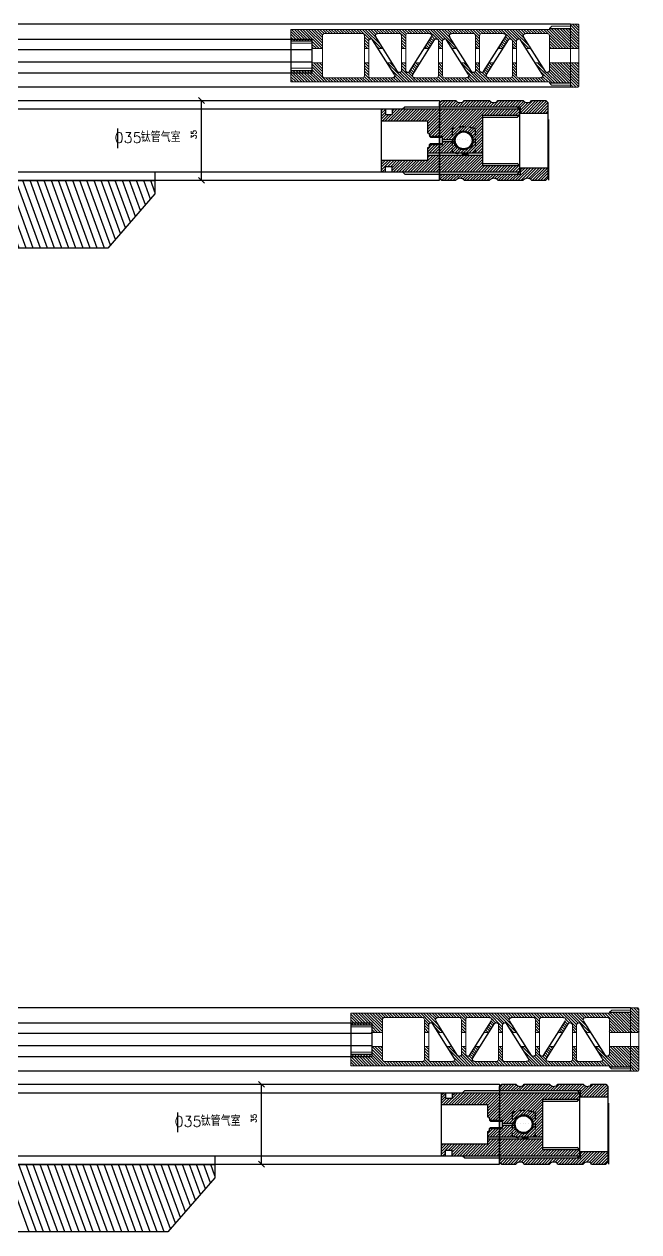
# Model space of a CAD drawing. Header units: millimetres. Extents: x -58888 to 139371, y -43158 to 38068.
# Drawn here: x 110143 to 139371, y -26814 to 30663 of the extents above; entities that cross this region are included whole.
import ezdxf

# ---------------------------------------------------------------- set-up
doc = ezdxf.new("R2010")
doc.units = ezdxf.units.MM
doc.linetypes.add('HIDDEN', pattern=[9.525, 6.35, -3.175])
doc.layers.add('图层2', color=108, linetype='Continuous')
doc.layers.add('标注线', color=3, linetype='Continuous', lineweight=13)
doc.styles.get("Standard").update_dxf_attribs({"font": 'txt', "bigfont": 'gbcbig.shx'})

# ---------------------------------------------------------------- blocks, each defined once
blk = doc.blocks.new('ghjhjkk')
at = {"layer": '图层2', "linetype": 'ByBlock'}
h = blk.add_hatch(dxfattribs=at)
h.set_pattern_fill('ANSI31', color=4, scale=0.3)
h.set_pattern_definition([(45, (7450.5657, -2124.3686), (-0.6735192, 0.6735192), [])])
h.paths.add_polyline_path([(9061.66, -2377.02), (9051.66, -2377.02), (9051.66, -2386.62), (9061.66, -2386.62), (9061.66, -2386.12), (9184.59, -2386.12), (9184.59, -2380.62), (9174.59, -2380.62), (9174.59, -2377.02), (9169.59, -2377.02), (9169.59, -2383.12, -0.414214), (9168.59, -2384.12), (9150.59, -2384.12, -0.414214), (9149.59, -2383.12), (9149.59, -2377.02), (9147.59, -2377.02), (9147.59, -2383.12, -0.414214), (9146.59, -2384.12), (9136.18, -2384.12, -0.590203), (9135.33, -2382.59), (9138.84, -2377.02), (9136.47, -2377.02), (9133.85, -2381.19, -0.752207), (9132, -2380.66), (9132, -2377.02), (9130, -2377.02), (9130, -2380.66, -0.752207), (9128.16, -2381.19), (9125.53, -2377.02), (9123.17, -2377.02), (9126.68, -2382.59, -0.590203), (9125.83, -2384.12), (9115.42, -2384.12, -0.414214), (9114.42, -2383.12), (9114.42, -2377.02), (9112.42, -2377.02), (9112.42, -2383.12, -0.414214), (9111.42, -2384.12), (9101.01, -2384.12, -0.590203), (9100.16, -2382.59), (9103.67, -2377.02), (9101.3, -2377.02), (9098.68, -2381.19, -0.752207), (9096.83, -2380.66), (9096.83, -2377.02), (9094.83, -2377.02), (9094.83, -2380.66, -0.752207), (9092.99, -2381.19), (9090.36, -2377.02), (9088, -2377.02), (9091.5, -2382.59, -0.590203), (9090.66, -2384.12), (9080.25, -2384.12, -0.414214), (9079.25, -2383.12), (9079.25, -2377.02), (9077.25, -2377.02), (9077.25, -2383.12, -0.414214), (9076.25, -2384.12), (9065.83, -2384.12, -0.590203), (9064.99, -2382.59), (9068.49, -2377.02), (9066.13, -2377.02), (9063.51, -2381.19, -0.752207), (9061.66, -2380.66)])
h.paths.add_polyline_path([(9061.66, -2364.12, -0.414214), (9062.66, -2363.12), (9073.07, -2363.12, -0.590203), (9073.92, -2364.66), (9070.41, -2370.22), (9072.77, -2370.22), (9075.4, -2366.06, -0.752207), (9077.25, -2366.59), (9077.25, -2370.22), (9079.25, -2370.22), (9079.25, -2366.59, -0.752207), (9081.09, -2366.06), (9083.72, -2370.22), (9086.08, -2370.22), (9082.57, -2364.66, -0.590203), (9083.42, -2363.12), (9093.83, -2363.12, -0.414214), (9094.83, -2364.12), (9094.83, -2370.22), (9096.83, -2370.22), (9096.83, -2364.12, -0.414214), (9097.83, -2363.12), (9108.24, -2363.12, -0.590203), (9109.09, -2364.66), (9105.58, -2370.22), (9107.95, -2370.22), (9110.57, -2366.06, -0.752207), (9112.42, -2366.59), (9112.42, -2370.22), (9114.42, -2370.22), (9114.42, -2366.59, -0.752207), (9116.26, -2366.06), (9118.89, -2370.22), (9121.25, -2370.22), (9117.75, -2364.66, -0.590203), (9118.59, -2363.12), (9129, -2363.12, -0.414214), (9130, -2364.12), (9130, -2370.22), (9132, -2370.22), (9132, -2364.12, -0.414214), (9133, -2363.12), (9143.42, -2363.12, -0.590203), (9144.26, -2364.66), (9140.76, -2370.22), (9143.12, -2370.22), (9145.74, -2366.06, -0.752207), (9147.59, -2366.59), (9147.59, -2370.22), (9149.59, -2370.22), (9149.59, -2364.12, -0.414214), (9150.59, -2363.12), (9168.59, -2363.12, -0.414214), (9169.59, -2364.12), (9169.59, -2370.22), (9174.59, -2370.22), (9174.59, -2366.62), (9184.59, -2366.62), (9184.59, -2361.12), (9061.66, -2361.12), (9061.66, -2360.62), (9051.66, -2360.62), (9051.66, -2370.22), (9061.66, -2370.22)])
h.paths.add_polyline_path([(9047.66, -2388.12), (9048.16, -2388.62), (9051.66, -2388.62), (9051.66, -2377.02), (9047.66, -2377.02)])
h.paths.add_polyline_path([(9047.66, -2369.72), (9048.16, -2370.22), (9051.66, -2370.22), (9051.66, -2358.62), (9047.66, -2358.62)])
at = {"layer": '图层2', "color": 2, "linetype": 'ByBlock'}
for p, q in [((9061.66, -2360.62), (9051.66, -2360.62)), ((9047.66, -2369.72), (9048.16, -2370.22)), ((9061.66, -2386.62), (9051.66, -2386.62))]:
    blk.add_line(p, q, dxfattribs=at)
at = {"layer": '图层2', "color": 3, "linetype": 'ByBlock'}
for p, q in [((9063.51, -2381.19), (9073.92, -2364.66)), ((9064.99, -2382.59), (9075.4, -2366.06)), ((9091.5, -2382.59), (9081.09, -2366.06)), ((9092.99, -2381.19), (9082.57, -2364.66)), ((9098.68, -2381.19), (9109.09, -2364.66)), ((9100.16, -2382.59), (9110.57, -2366.06)), ((9126.68, -2382.59), (9116.26, -2366.06)), ((9128.16, -2381.19), (9117.75, -2364.66)), ((9133.85, -2381.19), (9144.26, -2364.66)), ((9135.33, -2382.59), (9145.74, -2366.06)), ((9184.59, -2366.62), (9174.59, -2366.62)), ((9184.59, -2380.62), (9174.59, -2380.62))]:
    blk.add_line(p, q, dxfattribs=at)
for centre, start, end in [((9073.07, -2364.12), 327.803, 90), ((9076.25, -2366.59), 0, 147.803), ((9080.25, -2366.59), 32.197, 180), ((9083.42, -2364.12), 90, 212.197), ((9108.24, -2364.12), 327.803, 90), ((9111.42, -2366.59), 0, 147.803), ((9115.42, -2366.59), 32.197, 180), ((9118.59, -2364.12), 90, 212.197), ((9143.42, -2364.12), 327.803, 90), ((9146.59, -2366.59), 0, 147.803), ((9062.66, -2380.66), 180, 327.803), ((9065.83, -2383.12), 147.803, 270), ((9090.66, -2383.12), 270, 32.197), ((9093.83, -2380.66), 212.197, 0), ((9097.83, -2380.66), 180, 327.803), ((9101.01, -2383.12), 147.803, 270), ((9125.83, -2383.12), 270, 32.197), ((9129, -2380.66), 212.197, 0), ((9133, -2380.66), 180, 327.803), ((9136.18, -2383.12), 147.803, 270)]:
    blk.add_arc(centre, 1, start, end, dxfattribs=at)
at = {"layer": '标注线', "color": 3}
for p, q in [((9047.66, -2359.12), (9048.16, -2358.62)), ((9047.66, -2359.12), (9047.66, -2388.12)), ((9048.16, -2358.62), (9051.66, -2358.62)), ((9051.66, -2358.62), (9051.66, -2388.62)), ((9051.66, -2359.62), (9060.54, -2359.62)), ((9061.66, -2360.62), (9060.54, -2359.62)), ((9061.66, -2360.62), (9061.66, -2361.12)), ((9061.66, -2361.12), (9184.59, -2361.12)), ((9184.59, -2361.12), (9184.59, -2367.62)), ((9061.66, -2364.12), (9061.66, -2380.66)), ((9062.66, -2363.12), (9073.07, -2363.12)), ((9077.25, -2366.59), (9077.25, -2383.12)), ((9079.25, -2366.59), (9079.25, -2383.12)), ((9083.42, -2363.12), (9093.83, -2363.12)), ((9094.83, -2364.12), (9094.83, -2380.66)), ((9096.83, -2364.12), (9096.83, -2380.66)), ((9097.83, -2363.12), (9108.24, -2363.12)), ((9112.42, -2366.59), (9112.42, -2383.12)), ((9114.42, -2366.59), (9114.42, -2383.12)), ((9118.59, -2363.12), (9129, -2363.12)), ((9130, -2364.12), (9130, -2380.66)), ((9132, -2364.12), (9132, -2380.66)), ((9133, -2363.12), (9143.42, -2363.12)), ((9147.59, -2366.59), (9147.59, -2383.12)), ((9149.59, -2364.12), (9149.59, -2383.12)), ((9150.59, -2363.12), (9168.59, -2363.12)), ((9169.59, -2364.12), (9169.59, -2383.12)), ((9174.59, -2366.62), (9174.59, -2380.62)), ((9048.16, -2370.22), (9061.66, -2370.22)), ((9070.41, -2370.22), (9072.77, -2370.22)), ((9077.25, -2370.22), (9079.25, -2370.22)), ((9086.08, -2370.22), (9083.72, -2370.22)), ((9094.83, -2370.22), (9096.83, -2370.22)), ((9105.58, -2370.22), (9107.95, -2370.22)), ((9114.42, -2370.22), (9112.42, -2370.22)), ((9121.25, -2370.22), (9118.89, -2370.22)), ((9132, -2370.22), (9130, -2370.22)), ((9140.76, -2370.22), (9143.12, -2370.22)), ((9149.59, -2370.22), (9147.59, -2370.22)), ((9169.59, -2370.22), (9174.59, -2370.22)), ((9047.66, -2377.52), (9048.16, -2377.02)), ((9048.16, -2377.02), (9061.66, -2377.02)), ((9066.13, -2377.02), (9068.49, -2377.02)), ((9077.25, -2377.02), (9079.25, -2377.02)), ((9090.36, -2377.02), (9088, -2377.02)), ((9094.83, -2377.02), (9096.83, -2377.02)), ((9101.3, -2377.02), (9103.67, -2377.02)), ((9114.42, -2377.02), (9112.42, -2377.02)), ((9125.53, -2377.02), (9123.17, -2377.02)), ((9132, -2377.02), (9130, -2377.02)), ((9136.47, -2377.02), (9138.84, -2377.02)), ((9149.59, -2377.02), (9147.59, -2377.02)), ((9169.59, -2377.02), (9174.59, -2377.02)), ((9051.66, -2384.62), (9051.66, -2386.62)), ((9065.83, -2384.12), (9076.25, -2384.12)), ((9080.25, -2384.12), (9090.66, -2384.12)), ((9101.01, -2384.12), (9111.42, -2384.12)), ((9115.42, -2384.12), (9125.83, -2384.12)), ((9136.18, -2384.12), (9146.59, -2384.12)), ((9150.59, -2384.12), (9168.59, -2384.12)), ((9184.59, -2379.62), (9184.59, -2386.12)), ((9048.16, -2388.62), (9047.66, -2388.12)), ((9048.16, -2388.62), (9051.66, -2388.62)), ((9051.66, -2387.62), (9060.65, -2387.62)), ((9061.66, -2386.62), (9060.65, -2387.62)), ((9061.66, -2386.12), (9184.59, -2386.12)), ((9061.66, -2386.12), (9061.66, -2386.62))]:
    blk.add_line(p, q, dxfattribs=at)
at = {"layer": '标注线', "color": 4}
for p, q in [((9174.59, -2367.62), (9184.59, -2367.62)), ((9184.59, -2367.62), (9184.59, -2379.62)), ((9174.59, -2379.62), (9184.59, -2379.62))]:
    blk.add_line(p, q, dxfattribs=at)
at = {"layer": '标注线', "color": 3}
for centre, start, end in [((9062.66, -2364.12), 90, 180), ((9093.83, -2364.12), 0, 90), ((9097.83, -2364.12), 90, 180), ((9129, -2364.12), 0, 90), ((9133, -2364.12), 90, 180), ((9150.59, -2364.12), 90, 180), ((9168.59, -2364.12), 0, 90), ((9076.25, -2383.12), 270, 0), ((9080.25, -2383.12), 180, 270), ((9111.42, -2383.12), 270, 0), ((9115.42, -2383.12), 180, 270), ((9146.59, -2383.12), 270, 0), ((9150.59, -2383.12), 180, 270), ((9168.59, -2383.12), 270, 0)]:
    blk.add_arc(centre, 1, start, end, dxfattribs=at)
blk = doc.blocks.new('gfdgtrh')
at = {"layer": '图层2', "linetype": 'ByBlock'}
h = blk.add_hatch(dxfattribs=at)
h.set_pattern_fill('ANSI31', color=4, scale=0.3)
h.set_pattern_definition([(45, (8893.701, 869.9032), (-0.6735192, 0.6735192), [])])
h.paths.add_polyline_path([(10418.63, -1996.45), (10425.38, -1996.45), (10426.38, -1995.45), (10426.38, -1990.45), (10413.39, -1990.45), (10413.39, -1993.45), (10374.88, -1993.45), (10374.88, -1995.45), (10375.88, -1996.45), (10382.63, -1996.45, -0.5), (10386.63, -1996.45), (10398.63, -1996.45, -0.5), (10402.63, -1996.45), (10414.63, -1996.45, -0.5)])
h.paths.add_polyline_path([(10414.63, -1958.45), (10402.63, -1958.45, -0.5), (10398.63, -1958.45), (10386.63, -1958.45, -0.5), (10382.63, -1958.45), (10375.88, -1958.45), (10374.88, -1959.45), (10374.88, -1961.45), (10413.39, -1961.45), (10413.39, -1964.45), (10426.38, -1964.45), (10426.38, -1959.45), (10425.38, -1958.45), (10418.63, -1958.45, -0.5)])
at = {"layer": '图层2', "color": 6, "linetype": 'ByBlock'}
for p, q in [((10374.88, -1959.45), (10375.88, -1958.45)), ((10374.88, -1961.6), (10374.88, -1959.45)), ((10375.88, -1958.45), (10382.63, -1958.45)), ((10386.63, -1958.45), (10398.63, -1958.45)), ((10402.63, -1958.45), (10414.63, -1958.45)), ((10418.63, -1958.45), (10425.38, -1958.45)), ((10425.38, -1958.45), (10426.38, -1959.45)), ((10426.38, -1959.45), (10426.38, -1964.45)), ((10374.88, -1961.45), (10413.39, -1961.45)), ((10374.88, -1961.6), (10374.88, -1993.3)), ((10413.39, -1964.45), (10413.39, -1961.45)), ((10413.39, -1964.45), (10426.38, -1964.45)), ((10426.38, -1964.45), (10426.38, -1990.45)), ((10374.88, -1993.3), (10374.88, -1995.45)), ((10374.88, -1993.45), (10413.39, -1993.45)), ((10413.39, -1990.45), (10426.38, -1990.45)), ((10413.39, -1993.45), (10413.39, -1990.45)), ((10426.38, -1990.45), (10426.38, -1995.45)), ((10374.88, -1995.45), (10375.88, -1996.45)), ((10375.88, -1996.45), (10382.63, -1996.45)), ((10386.63, -1996.45), (10398.63, -1996.45)), ((10402.63, -1996.45), (10414.63, -1996.45)), ((10418.63, -1996.45), (10425.38, -1996.45)), ((10425.38, -1996.45), (10426.38, -1995.45))]:
    blk.add_line(p, q, dxfattribs=at)
at = {"layer": '图层2', "color": 4, "linetype": 'ByBlock'}
for p, q in [((10374.88, -1962.45), (10413.39, -1962.45)), ((10374.88, -1992.45), (10413.39, -1992.45))]:
    blk.add_line(p, q, dxfattribs=at)
at = {"layer": '图层2', "color": 6, "linetype": 'ByBlock'}
for centre, start, end in [((10384.63, -1956.95), 216.8699, 323.1301), ((10400.63, -1956.95), 216.8699, 323.1301), ((10416.63, -1956.95), 216.8699, 323.1301), ((10384.63, -1997.95), 36.8699, 143.1301), ((10400.63, -1997.95), 36.8699, 143.1301), ((10416.63, -1997.95), 36.8699, 143.1301)]:
    blk.add_arc(centre, 2.5, start, end, dxfattribs=at)
blk = doc.blocks.new('hfghjjj')
at = {"layer": '图层2', "linetype": 'ByBlock'}
h = blk.add_hatch(dxfattribs=at)
h.set_pattern_fill('ANSI31', color=4, scale=0.3)
h.set_pattern_definition([(45, (6018.2356, -177.67815), (-0.6735192, 0.6735192), [])])
h.paths.add_polyline_path([(10186.83, -2071.74), (10187.33, -2072.24), (10188.83, -2072.24), (10188.83, -2069.74), (10192.03, -2069.74), (10192.03, -2072.24), (10252.53, -2072.24), (10252.53, -2069.39), (10235.03, -2069.39), (10235.03, -2064.39), (10208.83, -2064.39), (10208.83, -2066.74), (10187.33, -2066.74), (10186.83, -2067.24)])
edge = h.paths.add_edge_path()
edge.add_arc((10208.83, -2059.89), 1, 270, 360)
edge.add_line((10209.83, -2059.89), (10209.83, -2059.39))
edge.add_line((10209.83, -2059.39), (10215.83, -2059.39))
edge.add_line((10215.83, -2059.39), (10215.83, -2057.89))
edge.add_line((10215.83, -2057.89), (10221.55, -2057.89))
edge.add_arc((10226.03, -2057.39), 4.5, 186.37937, 360)
edge.add_line((10230.53, -2057.39), (10235.03, -2057.39))
edge.add_line((10235.03, -2057.39), (10235.03, -2063.39))
edge.add_line((10235.03, -2063.39), (10208.83, -2063.39))
edge.add_line((10208.83, -2063.39), (10208.83, -2060.89))
edge = h.paths.add_edge_path()
edge.add_line((10209.83, -2054.89), (10209.83, -2055.39))
edge.add_line((10209.83, -2055.39), (10215.83, -2055.39))
edge.add_line((10215.83, -2055.39), (10215.83, -2056.89))
edge.add_line((10215.83, -2056.89), (10221.55, -2056.89))
edge.add_arc((10226.03, -2057.39), 4.5, 0, 173.62063, ccw=False)
edge.add_line((10230.53, -2057.39), (10235.03, -2057.39))
edge.add_line((10235.03, -2057.39), (10235.03, -2045.39))
edge.add_line((10235.03, -2045.39), (10252.53, -2045.39))
edge.add_line((10252.53, -2045.39), (10252.53, -2042.54))
edge.add_line((10252.53, -2042.54), (10192.03, -2042.54))
edge.add_line((10192.03, -2042.54), (10192.03, -2045.04))
edge.add_line((10192.03, -2045.04), (10188.83, -2045.04))
edge.add_line((10188.83, -2045.04), (10188.83, -2042.54))
edge.add_line((10188.83, -2042.54), (10186.83, -2042.54))
edge.add_line((10186.83, -2042.54), (10186.83, -2047.54))
edge.add_line((10186.83, -2047.54), (10187.33, -2048.04))
edge.add_line((10187.33, -2048.04), (10208.83, -2048.04))
edge.add_line((10208.83, -2048.04), (10208.83, -2053.89))
edge.add_arc((10208.83, -2054.89), 1, 0, 90, ccw=False)
at = {"layer": '图层2', "color": 6, "linetype": 'ByBlock'}
for p, q in [((10186.83, -2042.89), (10187.33, -2042.39)), ((10186.83, -2042.89), (10186.83, -2047.54)), ((10187.33, -2042.39), (10188.83, -2042.39)), ((10188.83, -2042.39), (10188.83, -2045.04)), ((10188.83, -2044.99), (10192.03, -2044.99)), ((10192.03, -2042.39), (10192.03, -2045.04)), ((10192.03, -2042.39), (10252.53, -2042.39)), ((10197.03, -2042.39), (10197.03, -2042.39)), ((10235.03, -2045.39), (10235.03, -2069.39)), ((10235.03, -2045.39), (10252.53, -2045.39)), ((10251.53, -2046.39), (10252.53, -2045.39)), ((10252.53, -2042.39), (10252.53, -2045.39)), ((10252.53, -2045.39), (10252.53, -2069.39)), ((10187.33, -2048.04), (10186.83, -2047.54)), ((10186.83, -2047.54), (10186.83, -2067.24)), ((10187.33, -2048.04), (10208.83, -2048.04)), ((10208.83, -2048.04), (10208.83, -2053.89)), ((10209.83, -2054.89), (10209.83, -2055.39)), ((10209.83, -2055.39), (10215.83, -2055.39)), ((10215.83, -2055.39), (10215.83, -2056.89)), ((10215.83, -2056.89), (10222.06, -2056.89)), ((10215.83, -2056.89), (10215.83, -2057.89)), ((10208.83, -2060.89), (10208.83, -2066.74)), ((10208.83, -2063.39), (10235.03, -2063.39)), ((10209.83, -2059.39), (10215.83, -2059.39)), ((10209.83, -2059.89), (10209.83, -2059.39)), ((10215.83, -2057.89), (10222.06, -2057.89)), ((10215.83, -2057.89), (10215.83, -2059.39)), ((10187.33, -2066.74), (10186.83, -2067.24)), ((10186.83, -2067.24), (10186.83, -2071.89)), ((10187.33, -2066.74), (10208.83, -2066.74)), ((10208.83, -2064.39), (10235.03, -2064.39)), ((10252.53, -2069.39), (10251.53, -2068.39)), ((10187.33, -2072.39), (10186.83, -2071.89)), ((10187.33, -2072.39), (10188.83, -2072.39)), ((10188.83, -2069.79), (10192.03, -2069.79)), ((10188.83, -2072.39), (10188.83, -2069.79)), ((10192.03, -2072.39), (10192.03, -2069.79)), ((10192.03, -2072.39), (10252.53, -2072.39)), ((10197.03, -2072.39), (10197.03, -2072.39)), ((10235.03, -2069.39), (10252.53, -2069.39)), ((10252.53, -2069.39), (10252.53, -2072.24))]:
    blk.add_line(p, q, dxfattribs=at)
at = {"layer": '图层2', "color": 4, "linetype": 'ByBlock'}
for p, q in [((10197.03, -2042.39), (10198.03, -2041.39)), ((10198.03, -2041.39), (10251.53, -2041.39)), ((10251.53, -2041.39), (10252.53, -2042.39)), ((10235.03, -2046.39), (10251.53, -2046.39)), ((10210.33, -2055.89), (10209.83, -2055.39)), ((10210.33, -2055.89), (10215.83, -2055.89)), ((10210.33, -2058.89), (10209.83, -2059.39)), ((10210.33, -2058.89), (10215.83, -2058.89)), ((10235.03, -2068.39), (10251.53, -2068.39)), ((10197.03, -2072.39), (10198.03, -2073.39)), ((10198.03, -2073.39), (10251.53, -2073.39)), ((10251.53, -2073.39), (10252.53, -2072.39))]:
    blk.add_line(p, q, dxfattribs=at)
at = {"layer": '图层2', "color": 3, "linetype": 'HIDDEN', "ltscale": 0.5}
for p, q in [((10220.53, -2051.89), (10220.53, -2062.89)), ((10231.53, -2051.89), (10231.53, -2062.89))]:
    blk.add_line(p, q, dxfattribs=at)
at = {"layer": '图层2', "color": 6, "linetype": 'ByBlock'}
for radius in [4.5, 4]:
    blk.add_circle((10226.03, -2057.39), radius, dxfattribs=at)
at = {"layer": '图层2', "color": 3, "linetype": 'HIDDEN', "ltscale": 0.5}
for centre, radius, start, end in [((10226.03, -2066.52), 15.62, 69.39031, 110.60969), ((10226.03, -2048.27), 15.63, 249.39031, 290.60969)]:
    blk.add_arc(centre, radius, start, end, dxfattribs=at)
at = {"layer": '图层2', "color": 6, "linetype": 'ByBlock'}
for centre, start, end in [((10208.83, -2054.89), 0, 90), ((10208.83, -2059.89), 270, 0)]:
    blk.add_arc(centre, 1, start, end, dxfattribs=at)

msp = doc.modelspace()

# ---------------------------------------------------------------- hatches: boundary and pattern name
at = {"layer": '图层2', "linetype": 'ByBlock'}
h = msp.add_hatch(dxfattribs=at)
h.set_pattern_fill('ANSI31', color=4, scale=100, angle=65)
h.set_pattern_definition([(110, (-788066.6, 274993.84), (-298.35241, -108.5914), [])])
h.paths.add_polyline_path([(65836.96, 20165.586, -0.242813426), (66394.82, 20483.373), (69706.895, 20620.57, -0.609252007), (70322.698, 19539.556), (68887.181, 17332.071, -0.322778908), (68123.999, 17036.263), (65033.983, 17840.674, -0.376479453), (64760.611, 18510.416)], flags=16)
h.paths.add_polyline_path([(70467.917, 17378.257), (72458.881, 20439.888, -0.242813426), (73016.741, 20757.675), (77238.842, 20932.568, -0.609252007), (77854.644, 19851.555), (75155.142, 15700.359, -0.322778908), (74391.96, 15404.551), (70878.398, 16319.222, -0.511968469)], flags=16)
h.paths.add_polyline_path([(76735.877, 15746.546), (79990.827, 20751.887, -0.242813426), (80548.687, 21069.673), (86761.762, 21327.039, -0.296342526), (87963.55, 20449.066, -0.201213631), (87933.875, 19001.917), (87126.639, 17509.034, 0.092385192), (85440.753, 14144.335, -0.34522848), (83286.079, 13089.182), (77146.358, 14687.51, -0.511968469)], flags=16)
h.paths.add_polyline_path([(60363.725, 23775.99), (59706.529, 23696.48, 0.345162234), (59008.46, 22998.808, 0.151565721), (59559.143, 19970.45, -0.115864056), (60331.189, 15629.365, 0.213121071), (60802.686, 12587.167, 0.248717019), (61051.01, 12455.497), (61733.305, 12455.497)])
edge = h.paths.add_edge_path()
edge.add_line((100600.551, 20009.2), (100600.551, 20609.2))
edge.add_line((100600.551, 20609.2), (100799.903, 20609.2))
edge.add_line((100799.903, 20609.2), (100799.903, 21647.271))
edge.add_line((100799.903, 21647.271), (97558, 21647.271))
edge.add_line((97558, 21647.271), (97558, 21151.34))
edge.add_line((97558, 21151.34), (98100.103, 21151.34))
edge.add_arc((98100.103, 20851.34), 300, 45.01738025, 90, ccw=False)
edge.add_line((98312.171, 21063.536), (98461.673, 20914.124))
edge.add_arc((98249.606, 20701.928), 300, 3.47032816, 45.01738025, ccw=False)
edge.add_line((98549.055, 20720.087), (98599.202, 19893.166))
edge.add_arc((98299.752, 19875.006), 300, -36.11494899, 3.47032816, ccw=False)
edge.add_line((98542.103, 19698.184), (97583.12, 18383.811))
edge.add_arc((97340.769, 18560.633), 300, 270, 323.88505101, ccw=False)
edge.add_line((97340.769, 18260.633), (94965.958, 18260.633))
edge.add_arc((94965.958, 18560.633), 300, 209.63875178, 270, ccw=False)
edge.add_line((94705.21, 18412.274), (93904.335, 19819.852))
edge.add_arc((94165.083, 19968.211), 300, 183.36850032, 209.63875178, ccw=False)
edge.add_line((93865.601, 19950.584), (93845.849, 20286.173))
edge.add_arc((94145.33, 20303.8), 300, 134.98254851, 183.36850032, ccw=False)
edge.add_line((93933.263, 20515.997), (94481.136, 21063.536))
edge.add_arc((94693.203, 20851.34), 300, 90, 134.98254851, ccw=False)
edge.add_line((94693.203, 21151.34), (95158, 21151.34))
edge.add_line((95158, 21151.34), (95158, 21647.271))
edge.add_line((95158, 21647.271), (63473.898, 21647.271))
edge.add_line((63473.898, 21647.271), (63473.898, 22586.199))
edge.add_line((63473.898, 22586.199), (61514.641, 22586.199))
edge.add_line((61514.641, 22586.199), (61514.641, 24065.435))
edge.add_line((61514.641, 24065.435), (60526.306, 24065.435))
edge.add_line((60526.306, 24065.435), (60363.725, 23775.99))
edge.add_line((60363.725, 23775.99), (61733.305, 12455.497))
edge.add_line((61733.305, 12455.497), (65042.225, 12455.497))
edge.add_line((65042.225, 12455.497), (65058.321, 12586.972))
edge.add_arc((66708.861, 13721.172), 2002.672, 82.8797516, 214.49564186, ccw=False)
edge.add_line((66957.097, 15708.4), (83975.687, 11278.022))
edge.add_line((83975.687, 11278.022), (90632.29, 11278.022))
edge.add_arc((90632.29, 11378.022), 100, 270, 369.21351857)
edge.add_arc((105659.748, 13815.578), 15123.869, 161.012335, 189.21351857, ccw=False)
edge.add_arc((92523.9, 18367.017), 1222.248, 34.25063825, 162.41171083, ccw=False)
edge.add_line((93534.189, 19054.915), (94183.078, 17914.462))
edge.add_arc((94791.49, 18260.633), 700, 209.63875178, 270)
edge.add_line((94791.49, 17560.633), (97493.248, 17560.633))
edge.add_arc((97493.248, 18260.633), 700, 270, 323.88505101)
edge.add_line((98058.733, 17848.048), (99425.835, 19721.785))
edge.add_arc((99991.321, 19309.2), 700, 90, 143.88505101, ccw=False)
edge.add_line((99991.321, 20009.2), (100600.551, 20009.2))
h.paths.add_polyline_path([(114122.131, 20009.2), (116363.725, 22584.872), (116363.725, 23214.828), (101749.903, 23214.828), (101749.903, 21647.271), (101399.903, 21647.271), (101399.903, 20609.2), (101600.551, 20609.2), (101600.551, 20009.2)])

# ---------------------------------------------------------------- linework, layer by layer
at = {"color": 1}
for p, q in [((118439.471, 27171.912), (118722.313, 26889.069)), ((118580.892, 23230.491), (118580.892, 27030.491)), ((114587.644, 25695.939), (114587.644, 24755.098)), ((118439.471, 23371.912), (118722.313, 23089.07)), ((121291.533, -19651.622), (121574.376, -19934.465)), ((121432.954, -23593.044), (121432.954, -19793.044)), ((117439.706, -21127.596), (117439.706, -22068.436)), ((121291.533, -23451.622), (121574.376, -23734.465))]:
    msp.add_line(p, q, dxfattribs=at)
at = {"layer": '图层2', "color": 2, "linetype": 'ByBlock'}
for p, q in [((136119.275, 30663.016), (102219.275, 30663.016)), ((70894.591, 29953.573), (123826.116, 29953.573)), ((122826.116, 29949.69), (122826.116, 28353.573)), ((123826.116, 29953.573), (123826.116, 28353.573)), ((70894.591, 28353.573), (123826.116, 28353.573)), ((136119.275, 27663.016), (102219.275, 27663.016)), ((74898.091, 27030.491), (129898.091, 27030.491)), ((129898.091, 27030.491), (129898.091, 23230.491)), ((74898.091, 26630.491), (129898.091, 26630.491)), ((129894.591, 23231.101), (129894.591, 26131.101)), ((135094.591, 23231.101), (135094.591, 26131.101)), ((74898.091, 23630.491), (129898.091, 23630.491)), ((116363.725, 23630.491), (116363.725, 22584.872)), ((74898.091, 23230.491), (129898.091, 23230.491)), ((116363.725, 22584.872), (114122.131, 20009.2)), ((114122.131, 20009.2), (99991.321, 20009.2)), ((138971.337, -16160.519), (105071.337, -16160.519)), ((86709.331, -16869.962), (126678.178, -16869.962)), ((125678.178, -16873.845), (125678.178, -18469.962)), ((126678.178, -16869.962), (126678.178, -18469.962)), ((86709.331, -18469.962), (126678.178, -18469.962)), ((138971.337, -19160.519), (105071.337, -19160.519)), ((77750.153, -19793.044), (132750.153, -19793.044)), ((132750.153, -19793.044), (132750.153, -23593.044)), ((78994.811, -20193.044), (132750.153, -20193.044)), ((132746.653, -23592.434), (132746.653, -20692.434)), ((137946.653, -23592.434), (137946.653, -20692.434)), ((76741.653, -23193.044), (132750.153, -23193.044)), ((119215.787, -23193.044), (119215.787, -24238.663)), ((63281.783, -23593.044), (132750.153, -23593.044)), ((119215.787, -24238.663), (116974.193, -26814.334)), ((116974.193, -26814.334), (102843.383, -26814.334))]:
    msp.add_line(p, q, dxfattribs=at)
at = {"layer": '图层2', "color": 3, "linetype": 'ByBlock'}
for p, q in [((72724.591, 29949.69), (123744.591, 29949.69)), ((72724.591, 28349.69), (123744.591, 28349.69))]:
    msp.add_line(p, q, dxfattribs=at)
at = {"layer": '图层2', "color": 1, "linetype": 'HIDDEN', "ltscale": 0.5}
for p, q in [((73994.591, 23214.828), (116363.725, 23214.828)), ((76846.653, -23608.707), (119215.787, -23608.707))]:
    msp.add_line(p, q, dxfattribs=at)
at = {"layer": '图层2', "color": 4, "linetype": 'ByBlock'}
for p, q in [((110386.697, -26814.334), (109219.944, -23608.707)), ((110724.574, -26814.334), (109557.821, -23608.707)), ((111062.45, -26814.334), (109895.697, -23608.707)), ((111400.326, -26814.334), (110233.573, -23608.707)), ((111738.203, -26814.334), (110571.45, -23608.707)), ((112076.079, -26814.334), (110909.326, -23608.707)), ((112413.956, -26814.334), (111247.203, -23608.707)), ((112751.832, -26814.334), (111585.079, -23608.707)), ((113089.709, -26814.334), (111922.956, -23608.707)), ((113427.585, -26814.334), (112260.832, -23608.707)), ((113765.462, -26814.334), (112598.709, -23608.707)), ((114103.338, -26814.334), (112936.585, -23608.707)), ((114441.214, -26814.334), (113274.461, -23608.707)), ((114779.091, -26814.334), (113612.338, -23608.707)), ((115116.967, -26814.334), (113950.214, -23608.707)), ((115454.844, -26814.334), (114288.091, -23608.707)), ((115792.72, -26814.334), (114625.967, -23608.707)), ((116130.597, -26814.334), (114963.844, -23608.707)), ((116468.473, -26814.334), (115301.72, -23608.707)), ((116806.35, -26814.334), (115639.597, -23608.707)), ((117094.085, -26676.574), (115977.473, -23608.707)), ((117332.326, -26402.827), (116315.349, -23608.707)), ((117570.567, -26129.08), (116653.226, -23608.707)), ((117808.807, -25855.333), (116991.102, -23608.707)), ((118047.048, -25581.586), (117328.979, -23608.707)), ((118285.289, -25307.839), (117666.855, -23608.707)), ((118523.529, -25034.092), (118004.732, -23608.707)), ((118761.77, -24760.345), (118342.608, -23608.707)), ((119000.011, -24486.598), (118680.485, -23608.707)), ((119215.787, -24151.131), (119018.361, -23608.707))]:
    msp.add_line(p, q, dxfattribs=at)
at = {"layer": '图层2', "color": 1, "linetype": 'ByBlock'}
for points in [[(123826.116, 29441.619), (71682.723, 29441.619), (71682.723, 29576.619), (71522.723, 29576.619), (71522.723, 29441.619), (70946.116, 29441.619)], [(123826.116, 28861.619), (71682.723, 28861.619), (71682.723, 28726.619), (71522.723, 28726.619), (71522.723, 28861.619), (70946.116, 28861.619)], [(126678.178, -17381.915), (78726.377, -17381.915)], [(126678.178, -17961.915), (78994.811, -17961.915)]]:
    msp.add_lwpolyline(points, dxfattribs=at)

# ---------------------------------------------------------------- block references
at = {"layer": '图层2', "color": 2, "linetype": 'ByBlock', "yscale": 100, "zscale": 100}
for name, p, xscale in [('ghjhjkk', (1041285.177, 266525.412), -100), ('gfdgtrh', (-907590.204, 222875.083), 100), ('hfghjjj', (-891562.143, 230869.915), 100), ('ghjhjkk', (1044137.239, 219701.877), -100), ('hfghjjj', (-888710.081, 184046.38), 100), ('gfdgtrh', (-904738.142, 176051.549), 100)]:
    msp.add_blockref(name, p, dxfattribs=dict(at, xscale=xscale))

# ---------------------------------------------------------------- texts
at = {"layer": '图层2', "color": 6}
for p in [(115684.128, 25052.125), (118536.19, -21771.41)]:
    msp.add_text('钛管气室', height=500, dxfattribs=at).set_placement(p)
at = {"layer": '图层2', "color": 6, "linetype": 'ByBlock', "char_height": 500, "attachment_point": 5}
for insert in [(115087.095, 25262.137), (117939.157, -21561.397)]:
    msp.add_mtext('035', dxfattribs=dict(at, insert=insert))
at = {"layer": '图层2', "color": 6, "linetype": 'ByBlock', "char_height": 250, "attachment_point": 5, "rotation": 90}
for insert in [(118209.927, 25410.014), (121061.989, -21413.52)]:
    msp.add_mtext('35', dxfattribs=dict(at, insert=insert))

doc.saveas('drawing.dxf')
